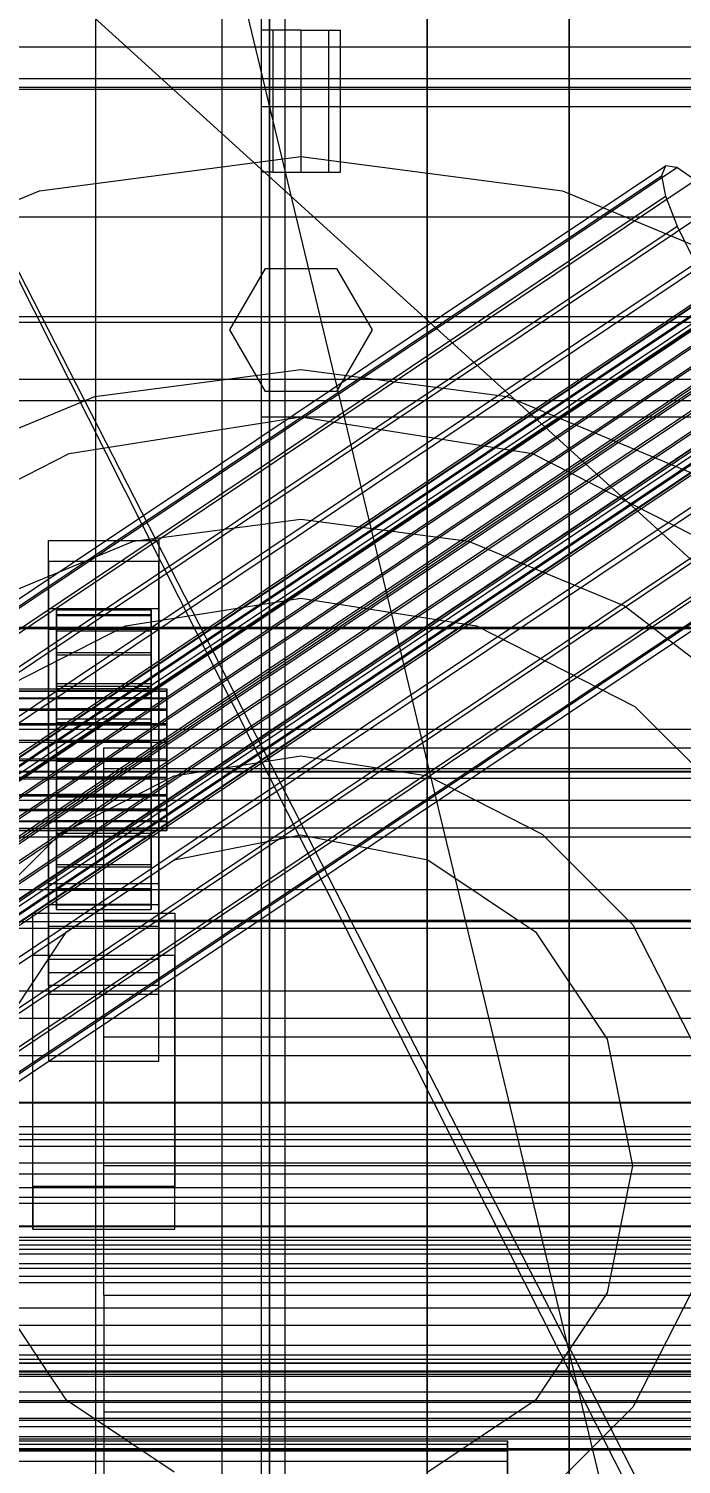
# Model space of a CAD drawing. Header units: millimetres. Extents: x -2500 to 58855, y -53268 to 6837.
# Drawn here: x 250.5 to 333.2, y -34287.8 to -34105.8 of the extents above; entities that cross this region are included whole.
import ezdxf

# ---------------------------------------------------------------- set-up
doc = ezdxf.new("R2010")
doc.units = ezdxf.units.MM
for name, color, linetype, lineweight in [('COTAS_O', 1, 'Continuous', 0), ('frontal_briquetadora', 7, 'Continuous', 0), ('frontal_C01', 7, 'Continuous', 0), ('frontal_C02', 7, 'Continuous', 0), ('frontal_C03', 7, 'Continuous', 0), ('frontal_dos-mix', 7, 'Continuous', 0), ('frontal_mezcladora', 7, 'Continuous', 0), ('frontal_secador', 7, 'Continuous', 0)]:
    doc.layers.add(name, color=color, linetype=linetype, lineweight=lineweight)
doc.dimstyles.new('R19_100', dxfattribs={"dimtxt": 250, "dimasz": 150, "dimexe": 150, "dimexo": 80, "dimgap": 100, "dimtad": 1, "dimtih": 1, "dimtoh": 1, "dimdsep": 46, "dimcen": 0.09, "dimadec": 0, "dimazin": 0, "dimtfac": 1, "dimtdec": 4, "dimtofl": 0, "dimtmove": 0, "dimatfit": 3, "dimfxl": 1, "dimtolj": 1, "dimtzin": 0, "dimarcsym": 0})

# ---------------------------------------------------------------- blocks, each defined once
blk = doc.blocks.new('*D39')
at = {"layer": 'COTAS_O', "color": 0, "lineweight": -2, "transparency": 16777216}
for p, q in [((-1725, -34320), (-1725, -33550)), ((1725, -34320), (1725, -33550)), ((-1575, -33700), (1575, -33700))]:
    blk.add_line(p, q, dxfattribs=at)
at = {"layer": 'COTAS_O', "color": 0, "transparency": 16777216}
for points in [[(-1575, -33675), (-1575, -33725), (-1725, -33700)], [(1575, -33675), (1575, -33725), (1725, -33700)]]:
    blk.add_solid(points, dxfattribs=at)
at = {"layer": 'Defpoints', "color": 0, "transparency": 16777216}
for p in [(1725, -33700), (-1725, -34400), (1725, -34400)]:
    blk.add_point(p, dxfattribs=at)
blk = doc.blocks.new('*D43')
at = {"layer": 'COTAS_O', "color": 0, "lineweight": -2, "transparency": 16777216}
for p, q in [((-650, -34820), (-650, -34050)), ((650, -34820), (650, -34050)), ((-500, -34200), (500, -34200))]:
    blk.add_line(p, q, dxfattribs=at)
at = {"layer": 'COTAS_O', "color": 0, "transparency": 16777216}
for points in [[(-500, -34175), (-500, -34225), (-650, -34200)], [(500, -34175), (500, -34225), (650, -34200)]]:
    blk.add_solid(points, dxfattribs=at)
at = {"layer": 'Defpoints', "color": 0, "transparency": 16777216}
for p in [(650, -34200), (-650, -34900), (650, -34900)]:
    blk.add_point(p, dxfattribs=at)

msp = doc.modelspace()

# ---------------------------------------------------------------- linework, layer by layer
at = {"layer": 'frontal_briquetadora'}
for p, q in [((210, -33820), (416.55, -34680)), ((210, -34060), (430, -34260)), ((210, -34060), (430, -34490)), ((210, -34060), (430, -34496)), ((210, -34143), (452, -34143)), ((210, -34181.662), (452, -34181.662)), ((210, -34260), (430, -34260)), ((750, -34270.216), (200, -34270.216)), ((750, -34275), (200, -34275)), ((210, -34275), (452, -34275)), ((750, -34279.784), (200, -34279.784))]:
    msp.add_line(p, q, dxfattribs=at)
at = {"layer": 'frontal_C01'}
for p, q in [((-450, -34181.845), (450, -34181.845)), ((450, -34194.652), (-450, -34194.652)), ((-425, -34203.618), (425, -34203.618)), ((450, -34215.002), (-450, -34215.002)), ((425, -34214.987), (-425, -34214.987)), ((425, -34219.883), (-425, -34219.883)), ((-450, -34227.809), (450, -34227.809)), ((-425, -34231.251), (425, -34231.251)), ((-311.15, -34284.83), (311.15, -34284.83)), ((-311.15, -34285.272), (311.15, -34285.272)), ((311.15, -34285.272), (311.15, -34284.83)), ((311.15, -34284.83), (311.15, -34286.115)), ((311.15, -34287.412), (311.15, -34285.272)), ((-311.15, -34286.115), (311.15, -34286.115)), ((-311.15, -34287.412), (311.15, -34287.412)), ((311.15, -34286.115), (311.15, -34289.04)), ((311.15, -34291.103), (311.15, -34287.412))]:
    msp.add_line(p, q, dxfattribs=at)
at = {"layer": 'frontal_C02'}
for p, q in [((146.872, -34246.69), (331.181, -34123.206)), ((148.32, -34246.887), (332.629, -34123.403)), ((331.181, -34123.206), (330.692, -34124.45)), ((332.629, -34123.403), (331.181, -34123.206)), ((334.938, -34125.027), (332.629, -34123.403)), ((146.383, -34247.934), (330.692, -34124.45)), ((150.629, -34248.511), (334.938, -34125.027)), ((330.692, -34124.45), (331.197, -34127.049)), ((141.218, -34270.216), (355.017, -34126.974)), ((141.731, -34270.286), (355.53, -34127.044)), ((146.887, -34250.533), (331.197, -34127.049)), ((331.197, -34127.049), (332.659, -34130.826)), ((141.045, -34270.657), (354.844, -34127.415)), ((141.224, -34271.577), (355.022, -34128.336)), ((142.549, -34270.861), (356.348, -34127.62)), ((143.617, -34271.903), (357.415, -34128.661)), ((153.641, -34251.451), (337.95, -34127.967)), ((141.742, -34272.916), (355.541, -34129.675)), ((144.861, -34273.34), (358.659, -34130.099)), ((148.35, -34254.31), (332.659, -34130.826)), ((332.659, -34130.826), (334.981, -34135.525)), ((142.565, -34274.581), (356.363, -34131.34)), ((359.995, -34131.833), (146.196, -34275.075)), ((157.152, -34255.507), (341.461, -34132.023)), ((143.635, -34276.459), (357.434, -34133.217)), ((147.533, -34276.989), (361.332, -34133.747)), ((144.881, -34278.422), (358.68, -34135.18)), ((148.779, -34278.952), (362.578, -34135.71)), ((150.672, -34259.009), (334.981, -34135.525)), ((146.218, -34280.336), (360.017, -34137.094)), ((149.85, -34280.829), (363.648, -34137.588)), ((345.231, -34136.919), (160.922, -34260.403)), ((147.554, -34282.07), (361.352, -34138.829)), ((150.672, -34282.494), (364.471, -34139.253)), ((148.798, -34283.508), (362.596, -34140.266)), ((149.865, -34284.549), (363.664, -34141.308)), ((151.191, -34283.833), (364.989, -34140.591)), ((151.369, -34284.754), (365.168, -34141.512)), ((153.694, -34264.309), (338.003, -34140.825)), ((150.683, -34285.125), (364.482, -34141.883)), ((151.196, -34285.194), (364.995, -34141.953)), ((164.693, -34265.805), (349.002, -34142.321)), ((157.211, -34269.848), (341.52, -34146.364)), ((168.21, -34271.344), (352.519, -34147.86)), ((160.982, -34275.25), (345.291, -34151.766)), ((171.232, -34276.644), (355.541, -34153.16)), ((164.752, -34280.146), (349.061, -34156.662)), ((173.554, -34281.342), (357.863, -34157.859)), ((168.263, -34284.202), (352.572, -34160.718)), ((175.016, -34285.12), (359.326, -34161.636)), ((171.275, -34287.142), (355.584, -34163.658)), ((173.584, -34288.766), (357.893, -34165.282)), ((175.521, -34287.719), (359.83, -34164.235)), ((175.032, -34288.963), (359.341, -34165.479)), ((-450, -34264.768), (450, -34264.768)), ((450, -34276.459), (-450, -34276.459))]:
    msp.add_line(p, q, dxfattribs=at)
at = {"layer": 'frontal_C03'}
for p, q in [((253, -34173.373), (253, -34170.68)), ((253, -34170.68), (267, -34170.68)), ((253, -34216.907), (253, -34170.68)), ((267, -34170.68), (267, -34173.373)), ((267, -34170.68), (267, -34216.907)), ((267, -34173.373), (253, -34173.373)), ((253, -34173.373), (253, -34219.6)), ((267, -34219.6), (267, -34173.373)), ((253, -34181.991), (253, -34179.298)), ((253, -34179.298), (267, -34179.298)), ((253, -34225.525), (253, -34179.298)), ((254, -34189.486), (254, -34179.487)), ((254, -34179.487), (254, -34180.081)), ((254, -34179.487), (266, -34179.487)), ((254, -34180.188), (254, -34179.487)), ((266, -34180.081), (266, -34179.487)), ((266, -34179.487), (266, -34189.486)), ((266, -34179.487), (266, -34180.188)), ((267, -34179.298), (267, -34181.991)), ((267, -34179.298), (267, -34225.525)), ((254, -34189.768), (254, -34180.081)), ((254, -34180.081), (254, -34181.929)), ((254, -34180.081), (266, -34180.081)), ((254, -34189.818), (254, -34180.188)), ((254, -34180.188), (266, -34180.188)), ((254, -34182.136), (254, -34180.188)), ((266, -34181.929), (266, -34180.081)), ((266, -34180.081), (266, -34189.768)), ((266, -34180.188), (266, -34189.818)), ((266, -34180.188), (266, -34182.136)), ((267, -34181.991), (253, -34181.991)), ((253, -34181.991), (253, -34228.218)), ((254, -34190.643), (254, -34181.929)), ((254, -34181.929), (254, -34184.906)), ((254, -34181.929), (266, -34181.929)), ((254, -34190.741), (254, -34182.136)), ((254, -34182.136), (266, -34182.136)), ((254, -34185.198), (254, -34182.136)), ((266, -34184.906), (266, -34181.929)), ((266, -34181.929), (266, -34190.643)), ((266, -34182.136), (266, -34190.741)), ((266, -34182.136), (266, -34185.198)), ((267, -34228.218), (267, -34181.991)), ((254, -34192.053), (254, -34184.906)), ((254, -34184.906), (254, -34188.808)), ((254, -34184.906), (266, -34184.906)), ((254, -34192.192), (254, -34185.198)), ((254, -34185.198), (266, -34185.198)), ((254, -34189.165), (254, -34185.198)), ((266, -34188.808), (266, -34184.906)), ((266, -34184.906), (266, -34192.053)), ((266, -34185.198), (266, -34192.192)), ((266, -34185.198), (266, -34189.165)), ((254, -34193.901), (254, -34188.808)), ((254, -34188.808), (254, -34193.369)), ((254, -34188.808), (266, -34188.808)), ((266, -34193.369), (266, -34188.808)), ((266, -34188.808), (266, -34193.901)), ((-268, -34189.486), (268, -34189.486)), ((-268, -34189.768), (268, -34189.768)), ((-268, -34189.818), (268, -34189.818)), ((-268, -34190.643), (268, -34190.643)), ((-268, -34190.741), (268, -34190.741)), ((254, -34194.071), (254, -34189.165)), ((254, -34189.165), (266, -34189.165)), ((254, -34193.768), (254, -34189.165)), ((254, -34189.768), (254, -34189.486)), ((266, -34189.486), (254, -34189.486)), ((254, -34189.486), (254, -34189.818)), ((254, -34190.643), (254, -34189.768)), ((266, -34189.768), (254, -34189.768)), ((266, -34189.818), (254, -34189.818)), ((254, -34189.818), (254, -34190.741)), ((254, -34192.053), (254, -34190.643)), ((266, -34190.643), (254, -34190.643)), ((266, -34190.741), (254, -34190.741)), ((254, -34190.741), (254, -34192.192)), ((266, -34189.165), (266, -34194.071)), ((266, -34189.165), (266, -34193.768)), ((266, -34189.486), (266, -34189.768)), ((266, -34189.818), (266, -34189.486)), ((266, -34189.768), (266, -34190.643)), ((266, -34190.741), (266, -34189.818)), ((266, -34190.643), (266, -34192.053)), ((266, -34192.192), (266, -34190.741)), ((268, -34189.768), (268, -34189.486)), ((268, -34189.486), (268, -34189.818)), ((268, -34190.643), (268, -34189.768)), ((268, -34189.818), (268, -34190.741)), ((268, -34192.053), (268, -34190.643)), ((268, -34190.741), (268, -34192.192)), ((-268, -34192.053), (268, -34192.053)), ((-268, -34192.192), (268, -34192.192)), ((254, -34193.901), (254, -34192.053)), ((266, -34192.053), (254, -34192.053)), ((266, -34192.192), (254, -34192.192)), ((254, -34192.192), (254, -34194.071)), ((266, -34192.053), (266, -34193.901)), ((266, -34194.071), (266, -34192.192)), ((268, -34193.901), (268, -34192.053)), ((268, -34192.192), (268, -34194.071)), ((-268, -34193.901), (268, -34193.901)), ((-268, -34194.071), (268, -34194.071)), ((254, -34193.369), (254, -34196.062)), ((266, -34193.369), (254, -34193.369)), ((254, -34193.369), (254, -34198.279)), ((254, -34196.251), (254, -34193.768)), ((254, -34193.768), (266, -34193.768)), ((254, -34198.693), (254, -34193.768)), ((254, -34196.062), (254, -34193.901)), ((266, -34193.901), (254, -34193.901)), ((266, -34194.071), (254, -34194.071)), ((254, -34194.071), (254, -34196.251)), ((266, -34196.062), (266, -34193.369)), ((266, -34198.279), (266, -34193.369)), ((266, -34193.768), (266, -34196.251)), ((266, -34193.768), (266, -34198.693)), ((266, -34193.901), (266, -34196.062)), ((266, -34196.251), (266, -34194.071)), ((268, -34196.062), (268, -34193.901)), ((268, -34194.071), (268, -34196.251)), ((268, -34196.062), (-268, -34196.062)), ((-268, -34196.251), (268, -34196.251)), ((254, -34196.062), (266, -34196.062)), ((254, -34198.388), (254, -34196.062)), ((266, -34196.251), (254, -34196.251)), ((254, -34196.251), (254, -34198.584)), ((266, -34196.062), (266, -34198.388)), ((266, -34198.584), (266, -34196.251)), ((268, -34198.388), (268, -34196.062)), ((268, -34196.251), (268, -34198.584)), ((-268, -34198.388), (268, -34198.388)), ((-268, -34198.584), (268, -34198.584)), ((254, -34198.388), (254, -34198.279)), ((254, -34198.279), (254, -34203.204)), ((254, -34198.279), (266, -34198.279)), ((254, -34200.721), (254, -34198.388)), ((266, -34198.388), (254, -34198.388)), ((254, -34198.584), (254, -34198.693)), ((266, -34198.584), (254, -34198.584)), ((254, -34198.584), (254, -34200.91)), ((254, -34198.693), (266, -34198.693)), ((254, -34203.603), (254, -34198.693)), ((266, -34203.204), (266, -34198.279)), ((266, -34198.279), (266, -34198.388)), ((266, -34198.388), (266, -34200.721)), ((266, -34198.693), (266, -34198.584)), ((266, -34200.91), (266, -34198.584)), ((266, -34198.693), (266, -34203.603)), ((268, -34200.721), (268, -34198.388)), ((268, -34198.584), (268, -34200.91)), ((-268, -34200.721), (268, -34200.721)), ((-268, -34200.91), (268, -34200.91)), ((254, -34202.901), (254, -34200.721)), ((254, -34200.721), (254, -34203.204)), ((266, -34200.721), (254, -34200.721)), ((254, -34200.91), (254, -34203.603)), ((266, -34200.91), (254, -34200.91)), ((254, -34200.91), (254, -34203.07)), ((266, -34203.204), (266, -34200.721)), ((266, -34200.721), (266, -34202.901)), ((266, -34203.603), (266, -34200.91)), ((266, -34203.07), (266, -34200.91)), ((268, -34202.901), (268, -34200.721)), ((268, -34200.91), (268, -34203.07)), ((-268, -34202.901), (268, -34202.901)), ((-268, -34203.07), (268, -34203.07)), ((254, -34204.78), (254, -34202.901)), ((254, -34202.901), (254, -34207.806)), ((266, -34202.901), (254, -34202.901)), ((254, -34203.07), (254, -34208.164)), ((266, -34203.07), (254, -34203.07)), ((254, -34203.07), (254, -34204.919)), ((254, -34203.204), (254, -34207.806)), ((254, -34203.204), (266, -34203.204)), ((254, -34203.603), (266, -34203.603)), ((254, -34208.164), (254, -34203.603)), ((266, -34207.806), (266, -34202.901)), ((266, -34202.901), (266, -34204.78)), ((266, -34208.164), (266, -34203.07)), ((266, -34204.919), (266, -34203.07)), ((266, -34207.806), (266, -34203.204)), ((266, -34203.603), (266, -34208.164)), ((268, -34204.78), (268, -34202.901)), ((268, -34203.07), (268, -34204.919)), ((-268, -34204.78), (268, -34204.78)), ((-268, -34204.919), (268, -34204.919)), ((254, -34206.231), (254, -34204.78)), ((254, -34204.78), (254, -34211.774)), ((266, -34204.78), (254, -34204.78)), ((254, -34204.919), (254, -34212.066)), ((266, -34204.919), (254, -34204.919)), ((254, -34204.919), (254, -34206.329)), ((266, -34211.774), (266, -34204.78)), ((266, -34204.78), (266, -34206.231)), ((266, -34212.066), (266, -34204.919)), ((266, -34206.329), (266, -34204.919)), ((268, -34206.231), (268, -34204.78)), ((268, -34204.919), (268, -34206.329)), ((-268, -34206.231), (268, -34206.231)), ((-268, -34206.329), (268, -34206.329)), ((-268, -34207.153), (268, -34207.153)), ((-268, -34207.204), (268, -34207.204)), ((254, -34207.153), (254, -34206.231)), ((254, -34206.231), (254, -34214.836)), ((266, -34206.231), (254, -34206.231)), ((254, -34206.329), (254, -34215.043)), ((266, -34206.329), (254, -34206.329)), ((254, -34206.329), (254, -34207.204)), ((254, -34207.485), (254, -34207.153)), ((254, -34207.153), (254, -34216.784)), ((266, -34207.153), (254, -34207.153)), ((254, -34207.204), (254, -34216.891)), ((266, -34207.204), (254, -34207.204)), ((254, -34207.204), (254, -34207.485)), ((266, -34214.836), (266, -34206.231)), ((266, -34206.231), (266, -34207.153)), ((266, -34215.043), (266, -34206.329)), ((266, -34207.204), (266, -34206.329)), ((266, -34216.784), (266, -34207.153)), ((266, -34207.153), (266, -34207.485)), ((266, -34216.891), (266, -34207.204)), ((266, -34207.485), (266, -34207.204)), ((268, -34207.153), (268, -34206.231)), ((268, -34206.329), (268, -34207.204)), ((268, -34207.485), (268, -34207.153)), ((268, -34207.204), (268, -34207.485)), ((-450, -34208.261), (450, -34208.261)), ((-268, -34207.485), (268, -34207.485)), ((254, -34207.485), (254, -34217.485)), ((266, -34207.485), (254, -34207.485)), ((254, -34207.806), (254, -34211.774)), ((254, -34207.806), (266, -34207.806)), ((254, -34208.164), (266, -34208.164)), ((254, -34212.066), (254, -34208.164)), ((266, -34217.485), (266, -34207.485)), ((266, -34211.774), (266, -34207.806)), ((266, -34208.164), (266, -34212.066)), ((254, -34211.774), (254, -34214.836)), ((254, -34211.774), (266, -34211.774)), ((254, -34212.066), (266, -34212.066)), ((254, -34215.043), (254, -34212.066)), ((266, -34214.836), (266, -34211.774)), ((266, -34212.066), (266, -34215.043)), ((253, -34227.1), (253, -34214.173)), ((253, -34214.173), (267, -34214.173)), ((253, -34223.803), (253, -34214.173)), ((267, -34214.173), (267, -34227.1)), ((267, -34214.173), (267, -34223.803)), ((254, -34214.836), (254, -34216.784)), ((254, -34214.836), (266, -34214.836)), ((254, -34215.043), (266, -34215.043)), ((254, -34216.891), (254, -34215.043)), ((266, -34216.784), (266, -34214.836)), ((266, -34215.043), (266, -34216.891)), ((251, -34223.329), (251, -34217.943)), ((251, -34217.943), (269, -34217.943)), ((251, -34252.613), (251, -34217.943)), ((267, -34216.907), (253, -34216.907)), ((253, -34216.907), (253, -34219.6)), ((254, -34216.784), (254, -34217.485)), ((254, -34216.784), (266, -34216.784)), ((254, -34216.891), (266, -34216.891)), ((254, -34217.485), (254, -34216.891)), ((254, -34217.485), (266, -34217.485)), ((266, -34217.485), (266, -34216.784)), ((266, -34216.891), (266, -34217.485)), ((267, -34219.6), (267, -34216.907)), ((269, -34217.943), (269, -34223.329)), ((269, -34217.943), (269, -34252.613)), ((450, -34219.033), (-450, -34219.033)), ((253, -34219.6), (267, -34219.6)), ((269, -34223.329), (251, -34223.329)), ((251, -34257.999), (251, -34223.329)), ((269, -34257.999), (269, -34223.329)), ((267, -34223.803), (253, -34223.803)), ((253, -34223.803), (253, -34236.73)), ((267, -34225.525), (253, -34225.525)), ((253, -34225.525), (253, -34228.218)), ((267, -34236.73), (267, -34223.803)), ((267, -34228.218), (267, -34225.525)), ((267, -34227.1), (253, -34227.1)), ((253, -34227.1), (253, -34236.73)), ((267, -34236.73), (267, -34227.1)), ((253, -34228.218), (267, -34228.218)), ((253, -34236.73), (267, -34236.73)), ((450, -34241.968), (-450, -34241.968)), ((-450, -34247.503), (450, -34247.503)), ((-450, -34252.74), (450, -34252.74)), ((269, -34252.613), (251, -34252.613)), ((251, -34252.613), (251, -34257.999)), ((269, -34257.999), (269, -34252.613)), ((251, -34257.999), (269, -34257.999)), ((450, -34259.059), (-450, -34259.059)), ((450, -34261.183), (-450, -34261.183)), ((-450, -34272.74), (450, -34272.74))]:
    msp.add_line(p, q, dxfattribs=at)
at = {"layer": 'frontal_dos-mix'}
msp.add_line((275, -35980), (275, -33282.5), dxfattribs=at)
at = {"layer": 'frontal_mezcladora'}
for p, q in [((280, -34450), (280, -34020)), ((259, -34456.719), (259, -34036.719)), ((281, -34036.719), (281, -34456.719)), ((259, -34483.281), (259, -34063.281)), ((281, -34483.281), (281, -34063.281)), ((283, -34509.163), (283, -34076.07)), ((301, -34076.07), (301, -34509.163)), ((319, -34076.07), (319, -34509.163)), ((280, -34115.65), (280, -34085.455)), ((283, -34526.414), (283, -34093.321)), ((301, -34526.414), (301, -34093.321)), ((319, -34526.414), (319, -34093.321)), ((281.464, -34106), (280, -34106)), ((280, -34124), (280, -34106)), ((285, -34106), (281.464, -34106)), ((281.464, -34124), (281.464, -34106)), ((285, -34106), (288.536, -34106)), ((285, -34106), (285, -34124)), ((288.536, -34106), (290, -34106)), ((288.536, -34124), (288.536, -34106)), ((290, -34124), (290, -34106)), ((280, -34155), (280, -34115.65)), ((280, -34115.65), (345, -34115.65)), ((251.871, -34126.361), (285, -34122)), ((285, -34122), (318.129, -34126.361)), ((281.464, -34124), (280, -34124)), ((281.464, -34124), (285, -34124)), ((285, -34124), (288.536, -34124)), ((288.536, -34124), (290, -34124)), ((221, -34139.149), (251.871, -34126.361)), ((318.129, -34126.361), (349, -34139.149)), ((276, -34144), (280.5, -34136.206)), ((280.5, -34136.206), (289.5, -34136.206)), ((289.5, -34136.206), (294, -34144)), ((280.5, -34151.794), (276, -34144)), ((294, -34144), (289.5, -34151.794)), ((258.859, -34152.441), (285, -34149)), ((285, -34149), (311.141, -34152.441)), ((234.5, -34162.531), (258.859, -34152.441)), ((289.5, -34151.794), (280.5, -34151.794)), ((311.141, -34152.441), (335.5, -34162.531)), ((255.643, -34159.65), (285, -34155)), ((280, -34200.824), (280, -34155)), ((280, -34155), (345, -34155)), ((285, -34155), (314.357, -34159.65)), ((229.16, -34173.143), (255.643, -34159.65)), ((314.357, -34159.65), (340.84, -34173.143)), ((263.777, -34170.794), (285, -34168)), ((285, -34168), (306.223, -34170.794)), ((244, -34178.986), (263.777, -34170.794)), ((306.223, -34170.794), (326, -34178.986)), ((262.751, -34181.524), (285, -34178)), ((285, -34178), (307.249, -34181.524)), ((326, -34178.986), (342.983, -34192.017)), ((242.679, -34191.751), (262.751, -34181.524)), ((307.249, -34181.524), (327.321, -34191.751)), ((327.321, -34191.751), (343.249, -34207.679)), ((260, -34199.594), (260, -34197)), ((260, -34197), (360, -34197)), ((268.931, -34200.545), (285, -34198)), ((285, -34198), (301.069, -34200.545)), ((260, -34207.122), (260, -34199.594)), ((260, -34199.594), (360, -34199.594)), ((254.435, -34207.931), (268.931, -34200.545)), ((280, -34250), (280, -34200.824)), ((280, -34200.824), (345, -34200.824)), ((301.069, -34200.545), (315.565, -34207.931)), ((260, -34218.847), (260, -34207.122)), ((260, -34207.122), (360, -34207.122)), ((242.931, -34219.435), (254.435, -34207.931)), ((268.927, -34211.197), (285, -34208)), ((285, -34208), (301.073, -34211.197)), ((315.565, -34207.931), (327.069, -34219.435)), ((255.302, -34220.302), (268.927, -34211.197)), ((301.073, -34211.197), (314.698, -34220.302)), ((260, -34233.622), (260, -34218.847)), ((260, -34218.847), (360, -34218.847)), ((327.069, -34219.435), (334.455, -34233.931)), ((246.197, -34233.927), (255.302, -34220.302)), ((314.698, -34220.302), (323.803, -34233.927)), ((260, -34250), (260, -34233.622)), ((260, -34233.622), (360, -34233.622)), ((323.803, -34233.927), (327, -34250)), ((260, -34266.378), (260, -34250)), ((360, -34250), (260, -34250)), ((280, -34299.176), (280, -34250)), ((345, -34250), (280, -34250)), ((327, -34250), (323.803, -34266.073)), ((255.302, -34279.698), (246.197, -34266.073)), ((260, -34266.378), (260, -34281.153)), ((260, -34266.378), (360, -34266.378)), ((323.803, -34266.073), (314.698, -34279.698)), ((334.455, -34266.069), (327.069, -34280.565)), ((268.927, -34288.803), (255.302, -34279.698)), ((314.698, -34279.698), (301.073, -34288.803)), ((260, -34281.153), (260, -34292.878)), ((260, -34281.153), (360, -34281.153)), ((327.069, -34280.565), (315.565, -34292.069))]:
    msp.add_line(p, q, dxfattribs=at)
at = {"layer": 'frontal_secador'}
for p, q in [((1360, -34108.141), (-1360, -34108.141)), ((1360, -34112.137), (-1360, -34112.137)), ((1360, -34113.5), (-1360, -34113.5)), ((1250, -34113.25), (-1250, -34113.25)), ((1250, -34129.715), (-1250, -34129.715)), ((1250, -34142.349), (-1250, -34142.349)), ((1250, -34150.291), (-1250, -34150.291)), ((1250, -34153), (-1250, -34153)), ((-1250, -34236), (1250, -34236)), ((-1250, -34242), (1250, -34242)), ((-1250, -34245), (1250, -34245)), ((1250, -34246), (-1250, -34246)), ((-1250, -34246.659), (1250, -34246.659)), ((1250, -34249.659), (-1250, -34249.659)), ((-1250, -34251), (1250, -34251)), ((1250, -34254), (-1250, -34254)), ((-1250, -34254.728), (1250, -34254.728)), ((-1250, -34257.588), (1250, -34257.588)), ((1250, -34257.728), (-1250, -34257.728)), ((-1250, -34259.387), (1250, -34259.387)), ((-1250, -34260), (1250, -34260)), ((1250, -34260.588), (-1250, -34260.588)), ((1250, -34262.387), (-1250, -34262.387)), ((1250, -34263), (-1250, -34263)), ((1250, -34264), (-1250, -34264)), ((-1250, -34268), (1250, -34268)), ((1250, -34274), (-1250, -34274)), ((1250, -34274.545), (-1250, -34274.545)), ((1250, -34276), (-1250, -34276)), ((1250, -34276.144), (-1250, -34276.144)), ((1250, -34276.709), (-1250, -34276.709)), ((1250, -34278.686), (-1250, -34278.686)), ((1250, -34280), (-1250, -34280)), ((1320, -34282), (-1320, -34282)), ((1320, -34282.273), (-1320, -34282.273)), ((1320, -34283.072), (-1320, -34283.072)), ((1250, -34282), (-1250, -34282)), ((1320, -34284.343), (-1320, -34284.343)), ((1250, -34284.651), (-1250, -34284.651)), ((1320, -34286), (-1320, -34286)), ((1250, -34285.859), (-1250, -34285.859)), ((-1250, -34286), (1250, -34286))]:
    msp.add_line(p, q, dxfattribs=at)

# ---------------------------------------------------------------- dimensions: what is measured, and where the dimension line sits
at = {"layer": 'COTAS_O'}
for p1, p2, picture, middle in [((-1725, -34400), (1725, -34400), '*D39', (0, -33700)), ((-650, -34900), (650, -34900), '*D43', (0, -34200))]:
    dim = msp.add_aligned_dim(p1=p1, p2=p2, distance=700, text='<> O', dimstyle='R19_100', dxfattribs=at)
    dim.commit()
    dim.dimension.update_dxf_attribs({"geometry": picture, "text_midpoint": middle})

doc.saveas('drawing.dxf')
